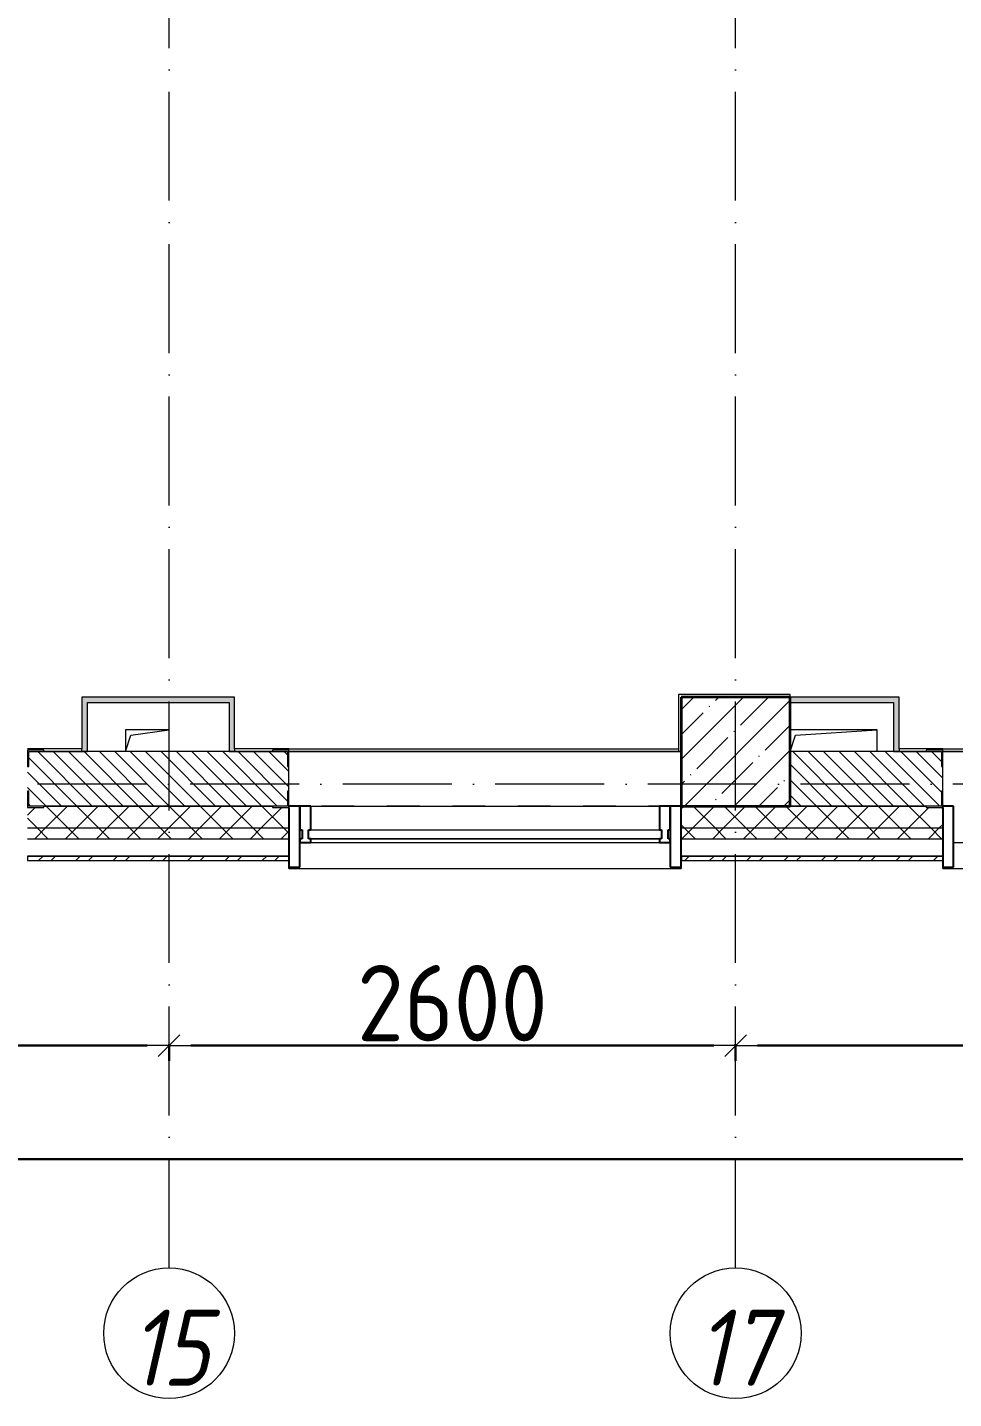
# Model space of a CAD drawing. Header units: millimetres. Extents: x -213536 to 1564669, y -45299 to 942238.
# Drawn here: x -185467 to -181217, y 105162 to 111458 of the extents above; entities that cross this region are included whole.
import ezdxf

# ---------------------------------------------------------------- set-up
doc = ezdxf.new("R2010")
doc.units = ezdxf.units.MM
doc.linetypes.add('50_200_ШТРИХ_1Т_ш5_п1_п1_', pattern=[700, 500, -100, 0, -100])
doc.linetypes.add('Штрих короткий', pattern=[300, 150, -150])
for name, color, linetype, lineweight in [('0-1', 7, 'Continuous', 5), ('0-2', 7, 'Continuous', 9), ('Импосты витража', 7, 'Continuous', 9), ('Импосты витража-1', 7, 'Continuous', 25), ('Несущие колонны', 7, 'Continuous', 9), ('Несущие колонны-1', 7, 'Continuous', 35), ('Обобщенные модели', 7, 'Continuous', 9), ('Общие ребра', 7, 'Continuous', 9), ('Окна', 7, 'Continuous', 9), ('Оси', 7, 'Continuous', 9), ('Оси-1', 7, 'Continuous', 20), ('Оси-2', 7, '50_200_ШТРИХ_1Т_ш5_п1_п1_', 9), ('Остекление-1', 7, 'Continuous', 9), ('Перемычка-1', 7, 'Штрих короткий', 9), ('Размеры', 7, 'Continuous', 15), ('Стены', 7, 'Continuous', 9), ('Стены-1', 7, 'Continuous', 13), ('Штриховка разреза-1', 7, 'Continuous', 9)]:
    doc.layers.add(name, color=color, linetype=linetype, lineweight=lineweight)
doc.layers.add('Штриховка разреза-4', color=1, linetype='Continuous', lineweight=9, true_color=0xff0000)
doc.layers.get('0-2').off()
doc.styles.add('ISOCPEUR_I_1', font='isocpeui.ttf', dxfattribs={"width": 0.85, "height": 2.5})
doc.styles.add('СПДС', font='isocpeur.ttf', dxfattribs={"width": 0.9})
doc.dimstyles.new('Размера А3', dxfattribs={"dimtxt": 200, "dimasz": 100, "dimexe": 70, "dimexo": 100, "dimgap": 20, "dimtad": 1, "dimdec": 0, "dimrnd": 10, "dimzin": 0, "dimdsep": 46, "dimtxsty": 'СПДС', "dimblk": 'ARROWHEAD_6', "dimcen": 1, "dimclrd": 256, "dimclre": 256, "dimclrt": 256, "dimazin": 0, "dimtfac": 1, "dimtdec": 0, "dimtmove": 2, "dimatfit": 3, "dimfxl": 1, "dimtolj": 1, "dimtzin": 0, "dimarcsym": 0})
pattern_1 = [(45, (0, 0), (-70.71068, 70.71068), []), (135, (0, 0), (-70.71068, -70.71068), [])]
pattern_2 = [(135, (0, 0), (-35.35534, -35.35534), [])]

# ---------------------------------------------------------------- blocks, each defined once
blk = doc.blocks.new('BSC_Колонна _Прямоугольная - 500х500-V96-АИ2_02_План отделки стен 2-го этажа _Часть 2_')
at = {"layer": 'Несущие колонны'}
h = blk.add_hatch(dxfattribs=at)
h.set_pattern_fill('FP_95', color=256, style=0, pattern_type=2)
h.set_pattern_definition([(45, (-28400, -150), (-114.04925, 114.04925), []), (45, (-28285.95, -150), (-114.04925, 114.04925), [201.613, -40.323, 3.353, -36.97])])
h.paths.add_polyline_path([(-250, -250), (250, -250), (250, 250), (-250, 250)], flags=0)
at = {"layer": 'Несущие колонны-1'}
for p, q in [((250, 250), (-250, 250)), ((-250, 250), (-250, -250)), ((250, -250), (250, 250)), ((-250, -250), (250, -250))]:
    blk.add_line(p, q, dxfattribs=at)
blk = doc.blocks.new('Проем_Дверь_Прямоугольный - 1800х2700h_оконные проемы-25805030-АИ2_02_План отделки стен 2-го этажа _Часть 2_')
at = {"layer": 'Перемычка-1'}
for p, q in [((900, 125), (-900, 125)), ((900, -125), (-900, -125))]:
    blk.add_line(p, q, dxfattribs=at)
blk = doc.blocks.new('PNS_Панель прямоугольная1 - Нр_Стекло - 40мм-25293744-АИ2_02_План отделки стен 2-го этажа _Часть 2_')
at = {"layer": 'Остекление-1'}
for p, q in [((-800, 40), (800, 40)), ((-810, 0), (810, 0)), ((800, 0), (-800, 0))]:
    blk.add_line(p, q, dxfattribs=at)
blk = doc.blocks.new('Прямоугольный импост - Импост структурный с накладкой - 150мм-25651488-АИ2_02_План отделки стен 2-го этажа _Часть 2_')
at = {"layer": 'Импосты витража'}
for p, q in [((44650, -100), (46250, -100)), ((44650, -267), (46250, -267))]:
    blk.add_line(p, q, dxfattribs=at)
blk = doc.blocks.new('Прямоугольный импост - Импост структурный с накладкой - 150мм-25651501-АИ2_02_План отделки стен 2-го этажа _Часть 2_')
at = {"layer": 'Импосты витража-1'}
for p, q in [((-25, 0), (-25, 17)), ((-25, 17), (25, 17)), ((-15, 0), (-25, 0)), ((-15, -40), (-15, 0)), ((25, 0), (15, 0)), ((15, 0), (15, -40)), ((25, 17), (25, 0)), ((-25, -150), (-25, -40)), ((-25, -40), (-15, -40)), ((15, -40), (25, -40)), ((25, -40), (25, -150)), ((25, -150), (-25, -150))]:
    blk.add_line(p, q, dxfattribs=at)
blk = doc.blocks.new('Прямоугольный импост - Откос НВФ_50х280 мм-V159-АИ2_02_План отделки стен 2-го этажа _Часть 2_')
at = {"layer": 'Импосты витража-1'}
for p, q in [((-50, 130), (0, 130)), ((-50, -150), (-50, 130)), ((0, 130), (0, -150)), ((0, -150), (-50, -150))]:
    blk.add_line(p, q, dxfattribs=at)
blk = doc.blocks.new('Прямоугольный импост - Откос НВФ_50х280 мм-25995273-АИ2_02_План отделки стен 2-го этажа _Часть 2_')
at = {"layer": 'Импосты витража-1'}
for p, q in [((0, 130), (-50, 130)), ((-50, 130), (-50, -150)), ((0, -144), (0, 130)), ((-50, -150), (0, -150))]:
    blk.add_line(p, q, dxfattribs=at)
blk = doc.blocks.new('Прямоугольный импост - Откос НВФ_50х280 мм-25993838-АИ2_02_План отделки стен 2-го этажа _Часть 2_')
at = {"layer": 'Импосты витража-1'}
for p, q in [((0, 130), (-50, 130)), ((-50, 130), (-50, -150)), ((0, -144), (0, 130)), ((-50, -150), (0, -150))]:
    blk.add_line(p, q, dxfattribs=at)
blk = doc.blocks.new('Фахверк_СКБ_Уголок - 250_2700-27497298-АИ2_02_План отделки стен 2-го этажа _Часть 2_')
at = {"layer": 'Обобщенные модели'}
for p, q in [((200, 181), (125, 181)), ((125, 181), (125, 106)), ((131, 106), (131, 175)), ((131, 175), (200, 175)), ((200, 175), (200, 181)), ((125, 106), (131, 106)), ((131, -6), (125, -6)), ((125, -6), (125, -81)), ((131, -75), (131, -6)), ((125, -81), (200, -81)), ((200, -75), (131, -75)), ((200, -81), (200, -75))]:
    blk.add_line(p, q, dxfattribs=at)
blk = doc.blocks.new('AR_Отверстие прямоугольное _в плите_ - AR_Отверстие прямоугольное _в плите_-30511394-АИ2_02_План отделки стен 2-го этажа _Часть 2_')
at = {"layer": 'Обобщенные модели'}
for p, q in [((200, 50), (-200, 50)), ((-200, -50), (-175, 25)), ((-175, 25), (200, 50)), ((200, -50), (200, 50))]:
    blk.add_line(p, q, dxfattribs=at)
blk = doc.blocks.new('AR_Отверстие прямоугольное _в плите_ - AR_Отверстие прямоугольное _в плите_-V214-АИ2_02_План отделки стен 2-го этажа _Часть 2_')
at = {"layer": 'Обобщенные модели'}
for p, q in [((100, 50), (-100, 50)), ((-100, 50), (-100, -50)), ((-100, -50), (-75, 25)), ((-75, 25), (100, 50)), ((100, -50), (100, 50))]:
    blk.add_line(p, q, dxfattribs=at)
blk = doc.blocks.new('Отлив_СКБ - Отлив витража_120_НВФ-31885687-АИ2_02_План отделки стен 2-го этажа _Часть 2_')
at = {"layer": 'Окна'}
for p, q in [((1750, -2), (50, -2)), ((0, -120), (0, -113)), ((0, -120), (1800, -120)), ((1800, -113), (1800, -120))]:
    blk.add_line(p, q, dxfattribs=at)
blk = doc.blocks.new('0125-Р-ОО-Ш2-АР-о_23_10_2024_rvt-1-АИ2_02_План отделки стен 2-го этажа _Часть 2_')
at = {"layer": 'Штриховка разреза-1'}
h = blk.add_hatch(dxfattribs=at)
h.set_pattern_fill('FP_2', color=256, style=0, pattern_type=2)
h.set_pattern_definition(pattern_2)
h.paths.add_polyline_path([(25779, -100), (26344, -100), (26344, -31), (26350, -31), (26350, 81), (26344, 81), (26344, 150), (25156, 150), (25156, 81), (25150, 81), (25150, -31), (25156, -31), (25156, -100), (25313, -100)], flags=0)
h.paths.add_polyline_path([(23344, -100), (23344, -31), (23350, -31), (23350, 81), (23344, 81), (23344, 150), (22650, 150), (22650, -100), (23275, -100)], flags=0)
h = blk.add_hatch(dxfattribs=at)
h.set_pattern_fill('FP_2', color=256, style=0, pattern_type=2)
h.set_pattern_definition(pattern_2)
h.paths.add_polyline_path([(29040.9, -100), (29344, -100), (29344, -31), (29350, -31), (29350, 81), (29344, 81), (29344, 150), (28650, 150), (28650, -100)], flags=0)
h = blk.add_hatch(dxfattribs=at)
h.set_pattern_fill('FP_81', color=256, style=0, pattern_type=2)
h.set_pattern_definition(pattern_1)
h.paths.add_polyline_path([(103134.1, -200), (103600, -200), (103600, -100), (94575, -100), (94575, -106), (94500, -106), (94500, -200), (102202.1, -200)], flags=0)
h.paths.add_polyline_path([(91850, -200), (92700, -200), (92700, -106), (92625, -106), (92625, -100), (84750, -100), (84750, -200), (91350, -200)], flags=0)
h.paths.add_polyline_path([(83562.3, -200), (83750, -200), (83750, -100), (82625, -100), (82625, -106), (82550, -106), (82550, -200), (83250, -200)], flags=0)
h.paths.add_polyline_path([(74750, -200), (74750, -100), (73425, -100), (73425, -106), (73350, -106), (73350, -200), (74242.4, -200)], flags=0)
h.paths.add_polyline_path([(71446.5, -200), (71550, -200), (71550, -106), (71475, -106), (71475, -100), (70425, -100), (70425, -106), (70350, -106), (70350, -200), (71200, -200)], flags=0)
h.paths.add_polyline_path([(67718.5, -200), (68549.7, -200), (68549.7, -106), (68475, -106), (68475, -100), (67425, -100), (67425, -106), (67350, -106), (67350, -200)], flags=0)
h.paths.add_polyline_path([(64700, -200), (65550, -200), (65550, -106), (65475, -106), (65475, -100), (64425, -100), (64425, -106), (64350, -106), (64350, -200), (64456.5, -200)], flags=0)
h.paths.add_polyline_path([(62550, -200), (62550, -106), (62475, -106), (62475, -100), (61425, -100), (61425, -106), (61350, -106), (61350, -200), (62126.6, -200)], flags=0)
h.paths.add_polyline_path([(56534.6, -200), (56550, -200), (56550, -106), (56475, -106), (56475, -100), (55425, -100), (55425, -106), (55350, -106), (55350, -200), (56200, -200)], flags=0)
h.paths.add_polyline_path([(53272.7, -200), (53550, -200), (53550, -106), (53475, -106), (53475, -100), (52425, -100), (52425, -106), (52350, -106), (52350, -200), (52806.7, -200)], flags=0)
h.paths.add_polyline_path([(50550, -200), (50550, -106), (50475, -106), (50475, -100), (49425, -100), (49425, -106), (49350, -106), (49350, -200), (50010.7, -200)], flags=0)
h.paths.add_polyline_path([(47475, -200), (47550, -200), (47550, -106), (47475, -106), (47475, -100), (46425, -100), (46425, -106), (46350, -106), (46350, -200), (47214.7, -200)], flags=0)
h.paths.add_polyline_path([(44550, -200), (44550, -106), (44475, -106), (44475, -100), (43425, -100), (43425, -106), (43350, -106), (43350, -200), (44418.8, -200)], flags=0)
h.paths.add_polyline_path([(40700, -200), (41550, -200), (41550, -106), (41475, -105.4), (41475, -100), (40150, -100), (40150, -200), (40690.8, -200)], flags=0)
h.paths.add_polyline_path([(38344, -200), (38350, -200), (38350, -106), (38275, -106), (38275, -100), (37150, -100), (37150, -200), (38275, -200)], flags=0)
h.paths.add_polyline_path([(35350, -200), (35350, -106), (35275, -106), (35275, -100), (34225, -100), (34225, -106), (34150, -106), (34150, -200), (35344, -200)], flags=0)
h.paths.add_polyline_path([(32275, -200), (32350, -200), (32350, -106), (32275, -106), (32275, -100), (31150, -100), (31150, -200), (31650, -200)], flags=0)
h.paths.add_polyline_path([(29350, -200), (29350, -106), (29275, -106), (29275, -100), (28150, -100), (28150, -200), (29344, -200)], flags=0)
h.paths.add_polyline_path([(25779, -200), (26350, -200), (26350, -106), (26275, -106), (26275, -100), (25225, -100), (25225, -106), (25150, -106), (25150, -200), (25313, -200)], flags=0)
h.paths.add_polyline_path([(22650, -200), (23350, -200), (23350, -106), (23275, -106), (23275, -100), (22150, -100), (22150, -200)], flags=0)
h.paths.add_polyline_path([(19255.1, -200), (20350, -200), (20350, -106), (20275, -106), (20275, -100), (19150, -100), (19150, -200)], flags=0)
h.paths.add_polyline_path([(16459.1, -200), (17350, -200), (17350, -106), (17275, -106), (17275, -100), (16225, -100), (16225, -106), (16150, -106), (16150, -200)], flags=0)
h.paths.add_polyline_path([(14595.1, -200), (15150, -200), (15150, -106), (15075, -106), (15075, -100), (9825, -100), (9825, -106), (9750, -106), (9750, -200), (13663.1, -200)], flags=0)
h.paths.add_polyline_path([(8150, -200), (8750, -200), (8750, -106), (8675, -106), (8675, -100), (-100, -100), (-100, -200), (8071.2, -200)], flags=0)
h = blk.add_hatch(dxfattribs=at)
h.set_pattern_fill('FP_81', color=256, style=0, pattern_type=2)
h.set_pattern_definition(pattern_1)
h.paths.add_polyline_path([(103600, -250), (103700, -250), (103700, -200), (94500, -200), (94500, -250), (103134.1, -250)], flags=0)
h.paths.add_polyline_path([(91950.2, -250), (92700, -250), (92700, -200), (84750, -200), (84750, -250), (91018.2, -250)], flags=0)
h.paths.add_polyline_path([(83562.3, -250), (83750, -250), (83750, -200), (82550, -200), (82550, -250), (82630.3, -250)], flags=0)
h.paths.add_polyline_path([(74242.4, -250), (74750, -250), (74750, -200), (73350, -200), (73350, -250), (73776.4, -250)], flags=0)
h.paths.add_polyline_path([(70350, -250), (71550, -250), (71550, -200), (70350, -200)], flags=0)
h.paths.add_polyline_path([(68549.7, -250), (68549.7, -200), (67350, -200), (67350, -250), (67718.5, -250)], flags=0)
h.paths.add_polyline_path([(64350, -250), (65550, -250), (65550, -200), (64350, -200)], flags=0)
h.paths.add_polyline_path([(62550, -250), (62550, -200), (61350, -200), (61350, -250), (62126.6, -250)], flags=0)
h.paths.add_polyline_path([(56550, -250), (56550, -200), (55350, -200), (55350, -250), (56534.6, -250)], flags=0)
h.paths.add_polyline_path([(53550, -250), (53550, -200), (52350, -200), (52350, -250), (53272.7, -250)], flags=0)
h.paths.add_polyline_path([(50550, -250), (50550, -200), (49350, -200), (49350, -250), (50010.7, -250)], flags=0)
h.paths.add_polyline_path([(47214.7, -250), (47550, -250), (47550, -200), (46350, -200), (46350, -250), (46748.7, -250)], flags=0)
h.paths.add_polyline_path([(43486.8, -250), (44550, -250), (44550, -200), (43350, -200), (43350, -250)], flags=0)
h.paths.add_polyline_path([(41550, -250), (41550, -200), (40150, -200), (40150, -250), (40690.8, -250)], flags=0)
h.paths.add_polyline_path([(37894.8, -250), (38350, -250), (38350, -200), (37150, -200), (37150, -250)], flags=0)
h.paths.add_polyline_path([(35098.9, -250), (35350, -250), (35350, -200), (34150, -200), (34150, -250), (34166.9, -250)], flags=0)
h.paths.add_polyline_path([(32302.9, -250), (32350, -250), (32350, -200), (31150, -200), (31150, -250), (31370.9, -250)], flags=0)
h.paths.add_polyline_path([(29040.9, -250), (29350, -250), (29350, -200), (28150, -200), (28150, -250), (28575, -250)], flags=0)
h.paths.add_polyline_path([(25313, -250), (26350, -250), (26350, -200), (25150, -200), (25150, -250)], flags=0)
h.paths.add_polyline_path([(22983, -250), (23350, -250), (23350, -200), (22150, -200), (22150, -250)], flags=0)
h.paths.add_polyline_path([(20350, -250), (20350, -200), (19150, -200), (19150, -250), (20187, -250)], flags=0)
h.paths.add_polyline_path([(17350, -250), (17350, -200), (16150, -200), (16150, -250), (16459.1, -250)], flags=0)
h.paths.add_polyline_path([(14595.1, -250), (15150, -250), (15150, -200), (9750, -200), (9750, -250), (13663.1, -250)], flags=0)
h.paths.add_polyline_path([(8537.2, -250), (8750, -250), (8750, -200), (-200, -200), (-200, -250), (8071.2, -250)], flags=0)
h = blk.add_hatch(dxfattribs=at)
h.set_pattern_fill('FP_80', color=256, style=0, pattern_type=2)
h.set_pattern_definition([(45, (0, 0), (-85.5366, 85.5366), []), (45, (57.02, 0), (-85.5366, 85.5366), [])])
h.paths.add_polyline_path([(40665, -350), (40665, -330), (40151, -330), (40151, -350)], flags=0)
h.paths.add_polyline_path([(38350, -350), (38350, -330), (37150, -330), (37150, -350), (37894.8, -350)], flags=0)
h.paths.add_polyline_path([(35350, -350), (35350, -330), (34151, -330), (34151, -350), (35098.9, -350)], flags=0)
h.paths.add_polyline_path([(31370.9, -350), (32350, -350), (32350, -330), (31150, -330), (31150, -350)], flags=0)
h.paths.add_polyline_path([(29040.9, -350), (29350, -350), (29350, -330), (28151, -330), (28151, -350), (28575, -350)], flags=0)
h.paths.add_polyline_path([(26245, -350), (26350, -350), (26350, -330), (25150, -330), (25150, -350), (25779, -350)], flags=0)
h.paths.add_polyline_path([(23350, -350), (23350, -330), (22150, -330), (22150, -350), (22983, -350)], flags=0)
h.paths.add_polyline_path([(20187, -350), (20350, -350), (20350, -330), (19150, -330), (19150, -350), (19255.1, -350)], flags=0)
h.paths.add_polyline_path([(17350, -350), (17350, -330), (16150, -330), (16150, -350), (16459.1, -350)], flags=0)
h.paths.add_polyline_path([(15150, -350), (15150, -330), (9750, -330), (9750, -350), (14595.1, -350)], flags=0)
h.paths.add_polyline_path([(8071.2, -350), (8750, -350), (8750, -330), (-330, -330), (-330, -350), (7139.2, -350)], flags=0)
at = {"layer": 'Общие ребра'}
for p, q in [((26275, -100), (25225, -100)), ((25225, -100), (26275, -100)), ((25150, -200), (26350, -200)), ((25150, -250), (26350, -250)), ((28150, -200), (29350, -200)), ((28150, -250), (29350, -250))]:
    blk.add_line(p, q, dxfattribs=at)
at = {"layer": 'Стены'}
for p, q in [((26350, 150), (28138, 150)), ((29350, 150), (31150, 150))]:
    blk.add_line(p, q, dxfattribs=at)
at = {"layer": 'Стены-1'}
for p, q in [((26275, 150), (25225, 150)), ((29275, 150), (28650, 150)), ((26350, -31), (26350, 81)), ((29350, -31), (29350, 81)), ((26350, -330), (26350, -106)), ((28150, -100), (28150, -330)), ((29275, -100), (28650, -100)), ((28650, -100), (29275, -100)), ((29350, -330), (29350, -106)), ((25150, -330), (26350, -330)), ((26350, -330), (25150, -330)), ((25150, -330), (25150, -350)), ((25150, -350), (26350, -350)), ((26350, -350), (26350, -330)), ((28150, -330), (29350, -330)), ((29350, -330), (28151, -330)), ((28151, -330), (28151, -350)), ((28151, -350), (29350, -350)), ((29350, -350), (29350, -330))]:
    blk.add_line(p, q, dxfattribs=at)
at = {"layer": '0-2'}
for name, p in [('BSC_Колонна _Прямоугольная - 500х500-V96-АИ2_02_План отделки стен 2-го этажа _Часть 2_', (28400, 150)), ('AR_Отверстие прямоугольное _в плите_ - AR_Отверстие прямоугольное _в плите_-V214-АИ2_02_План отделки стен 2-го этажа _Часть 2_', (25700, 200)), ('AR_Отверстие прямоугольное _в плите_ - AR_Отверстие прямоугольное _в плите_-30511394-АИ2_02_План отделки стен 2-го этажа _Часть 2_', (28850, 200)), ('Фахверк_СКБ_Уголок - 250_2700-27497298-АИ2_02_План отделки стен 2-го этажа _Часть 2_', (25025, -25)), ('Проем_Дверь_Прямоугольный - 1800х2700h_оконные проемы-25805030-АИ2_02_План отделки стен 2-го этажа _Часть 2_', (27250, 25)), ('Проем_Дверь_Прямоугольный - 1800х2700h_оконные проемы-25805030-АИ2_02_План отделки стен 2-го этажа _Часть 2_', (30250, 25)), ('Прямоугольный импост - Импост структурный с накладкой - 150мм-25651488-АИ2_02_План отделки стен 2-го этажа _Часть 2_', (-18200, 0)), ('PNS_Панель прямоугольная1 - Нр_Стекло - 40мм-25293744-АИ2_02_План отделки стен 2-го этажа _Часть 2_', (27250, -250)), ('Отлив_СКБ - Отлив витража_120_НВФ-31885687-АИ2_02_План отделки стен 2-го этажа _Часть 2_', (26350, -267)), ('Отлив_СКБ - Отлив витража_120_НВФ-31885687-АИ2_02_План отделки стен 2-го этажа _Часть 2_', (29350, -267))]:
    blk.add_blockref(name, p, dxfattribs=at)
at = {"layer": '0-2', "rotation": 180}
for name, p in [('Фахверк_СКБ_Уголок - 250_2700-27497298-АИ2_02_План отделки стен 2-го этажа _Часть 2_', (26475, 75)), ('Фахверк_СКБ_Уголок - 250_2700-27497298-АИ2_02_План отделки стен 2-го этажа _Часть 2_', (29475, 75)), ('Прямоугольный импост - Откос НВФ_50х280 мм-25995273-АИ2_02_План отделки стен 2-го этажа _Часть 2_', (26350, -250)), ('Прямоугольный импост - Откос НВФ_50х280 мм-25993838-АИ2_02_План отделки стен 2-го этажа _Часть 2_', (29350, -250))]:
    blk.add_blockref(name, p, dxfattribs=at)
at = {"layer": '0-2', "extrusion": (0, 0, -1), "rotation": 180}
for name, p in [('Прямоугольный импост - Импост структурный с накладкой - 150мм-25651501-АИ2_02_План отделки стен 2-го этажа _Часть 2_', (-26425, -250)), ('Прямоугольный импост - Импост структурный с накладкой - 150мм-25651501-АИ2_02_План отделки стен 2-го этажа _Часть 2_', (-28075, -250)), ('Прямоугольный импост - Откос НВФ_50х280 мм-V159-АИ2_02_План отделки стен 2-го этажа _Часть 2_', (-28150, -250))]:
    blk.add_blockref(name, p, dxfattribs=at)
blk = doc.blocks.new('Ось сетки - Круг_Ø6_00__ISO-2_5_0_9K_-16731441-АИ2_02_План отделки стен 2-го этажа _Часть 2_')
at = {"layer": 'Оси-1'}
blk.add_circle((0, 0), 3, dxfattribs=at)
blk = doc.blocks.new('ARROWHEAD_6')
at = {"color": 0, "linetype": 'Continuous'}
for p, q in [((0, 0), (-1, 0)), ((-0.5, -0.5), (0.5, 0.5))]:
    blk.add_line(p, q, dxfattribs=at)
blk = doc.blocks.new('*D3031')
at = {"layer": 'Defpoints', "color": 0, "transparency": 16777216}
for p in [(228645.6, 211721.4), (232045.6, 211721.4), (232045.6, 211615.3)]:
    blk.add_point(p, dxfattribs=at)
at = {"layer": 'Размеры', "lineweight": -2, "transparency": 16777216}
for p, q in [((228645.6, 211621.4), (228645.6, 211545.3)), ((228745.6, 211615.3), (231945.6, 211615.3)), ((232045.6, 211621.4), (232045.6, 211545.3))]:
    blk.add_line(p, q, dxfattribs=at)
at = {"layer": 'Размеры', "lineweight": -2, "transparency": 16777216, "xscale": 100, "yscale": 100, "zscale": 100, "rotation": 180}
blk.add_blockref('ARROWHEAD_6', (228645.6, 211615.3), dxfattribs=at)
at = {"layer": 'Размеры', "lineweight": -2, "transparency": 16777216, "xscale": 100, "yscale": 100, "zscale": 100}
blk.add_blockref('ARROWHEAD_6', (232045.6, 211615.3), dxfattribs=at)
at = {"layer": 'Размеры', "lineweight": 25, "transparency": 16777216, "insert": (230345.6, 211810.3), "char_height": 350, "width": 2.564, "attachment_point": 5, "style": 'СПДС'}
blk.add_mtext('\\A1;3400', dxfattribs=at)
blk = doc.blocks.new('*D3032')
at = {"layer": 'Defpoints', "color": 0, "transparency": 16777216}
for p in [(232045.6, 211721.4), (234645.6, 211721.4), (234645.6, 211615.3)]:
    blk.add_point(p, dxfattribs=at)
at = {"layer": 'Размеры', "lineweight": -2, "transparency": 16777216}
for p, q in [((232045.6, 211621.4), (232045.6, 211545.3)), ((232145.6, 211615.3), (234545.6, 211615.3)), ((234645.6, 211621.4), (234645.6, 211545.3))]:
    blk.add_line(p, q, dxfattribs=at)
at = {"layer": 'Размеры', "lineweight": -2, "transparency": 16777216, "xscale": 100, "yscale": 100, "zscale": 100, "rotation": 180}
blk.add_blockref('ARROWHEAD_6', (232045.6, 211615.3), dxfattribs=at)
at = {"layer": 'Размеры', "lineweight": -2, "transparency": 16777216, "xscale": 100, "yscale": 100, "zscale": 100}
blk.add_blockref('ARROWHEAD_6', (234645.6, 211615.3), dxfattribs=at)
at = {"layer": 'Размеры', "lineweight": 25, "transparency": 16777216, "insert": (233345.6, 211810.3), "char_height": 350, "width": 2.488, "attachment_point": 5, "style": 'СПДС'}
blk.add_mtext('\\A1;2600', dxfattribs=at)
blk = doc.blocks.new('*D3033')
at = {"layer": 'Defpoints', "color": 0, "transparency": 16777216}
for p in [(234645.6, 211721.4), (237645.6, 211721.4), (237645.6, 211615.3)]:
    blk.add_point(p, dxfattribs=at)
at = {"layer": 'Размеры', "lineweight": -2, "transparency": 16777216}
for p, q in [((234645.6, 211621.4), (234645.6, 211545.3)), ((234745.6, 211615.3), (237545.6, 211615.3)), ((237645.6, 211621.4), (237645.6, 211545.3))]:
    blk.add_line(p, q, dxfattribs=at)
at = {"layer": 'Размеры', "lineweight": -2, "transparency": 16777216, "xscale": 100, "yscale": 100, "zscale": 100, "rotation": 180}
blk.add_blockref('ARROWHEAD_6', (234645.6, 211615.3), dxfattribs=at)
at = {"layer": 'Размеры', "lineweight": -2, "transparency": 16777216, "xscale": 100, "yscale": 100, "zscale": 100}
blk.add_blockref('ARROWHEAD_6', (237645.6, 211615.3), dxfattribs=at)
at = {"layer": 'Размеры', "lineweight": 25, "transparency": 16777216, "insert": (236145.6, 211810.3), "char_height": 350, "width": 2.488, "attachment_point": 5, "style": 'СПДС'}
blk.add_mtext('\\A1;3000', dxfattribs=at)
blk = doc.blocks.new('*D3055')
at = {"layer": 'Defpoints', "color": 0, "transparency": 16777216}
for p in [(206245.6, 211200.2), (309745.6, 211200.2), (309745.6, 211094.1)]:
    blk.add_point(p, dxfattribs=at)
at = {"layer": 'Размеры', "lineweight": -2, "transparency": 16777216}
for p, q in [((206245.6, 211100.2), (206245.6, 211024.1)), ((309745.6, 211100.2), (309745.6, 211024.1)), ((206345.6, 211094.1), (309645.6, 211094.1))]:
    blk.add_line(p, q, dxfattribs=at)
at = {"layer": 'Размеры', "lineweight": -2, "transparency": 16777216, "xscale": 100, "yscale": 100, "zscale": 100, "rotation": 180}
blk.add_blockref('ARROWHEAD_6', (206245.6, 211094.1), dxfattribs=at)
at = {"layer": 'Размеры', "lineweight": -2, "transparency": 16777216, "xscale": 100, "yscale": 100, "zscale": 100}
blk.add_blockref('ARROWHEAD_6', (309745.6, 211094.1), dxfattribs=at)
at = {"layer": 'Размеры', "lineweight": 25, "transparency": 16777216, "insert": (257995.6, 211289.1), "char_height": 350, "width": 3.544, "attachment_point": 5, "style": 'СПДС'}
blk.add_mtext('\\A1;103500', dxfattribs=at)
blk = doc.blocks.new('Оси1')
at = {"layer": 'Оси-2'}
for p, q in [((232045.6, 210594.5), (232045.6, 264395.4)), ((234645.6, 210594.5), (234645.6, 225549.9)), ((312453.9, 212815.2), (203926.8, 212815.2))]:
    blk.add_line(p, q, dxfattribs=at)
at = {"layer": 'Оси-1', "xscale": 99.99999999999993, "yscale": 99.99999999999993, "zscale": 99.99999999999993}
for p in [(232045.6, 210294.5), (234645.6, 210294.5)]:
    blk.add_blockref('Ось сетки - Круг_Ø6_00__ISO-2_5_0_9K_-16731441-АИ2_02_План отделки стен 2-го этажа _Часть 2_', p, dxfattribs=at)
at = {"layer": 'Оси', "char_height": 350, "width": 346.329, "attachment_point": 1, "style": 'ISOCPEUR_I_1'}
for s, insert in [('15', (231864.5, 210403.3)), ('17', (234464.5, 210403.3))]:
    blk.add_mtext(s, dxfattribs=dict(at, insert=insert))
at = {"layer": 'Размеры', "lineweight": 25}
for base, p1, p2, picture, middle in [((232045.6, 211615.3), (228645.6, 211721.4), (232045.6, 211721.4), '*D3031', (230345.6, 211810.3)), ((234645.6, 211615.3), (232045.6, 211721.4), (234645.6, 211721.4), '*D3032', (233345.6, 211810.3)), ((237645.6, 211615.3), (234645.6, 211721.4), (237645.6, 211721.4), '*D3033', (236145.6, 211810.3)), ((309745.6, 211094.1), (206245.6, 211200.2), (309745.6, 211200.2), '*D3055', (257995.6, 211289.1))]:
    dim = blk.add_linear_dim(base=base, p1=p1, p2=p2, dimstyle='Размера А3', override={"dimtxt": 350}, dxfattribs=at)
    dim.commit()
    dim.dimension.update_dxf_attribs({"geometry": picture, "text_midpoint": middle})

msp = doc.modelspace()

# ---------------------------------------------------------------- hatches: boundary and pattern name
at = {"layer": 'Штриховка разреза-4'}
for points in [[(-185192, 108357.8), (-184517, 108357.8), (-184517, 108382.8), (-185217, 108382.8), (-185217, 108357.8)], [(-185192, 108132.8), (-185192, 108357.8), (-185217, 108357.8), (-185217, 108132.8)], [(-184517, 108132.8), (-184517, 108357.8), (-184542, 108357.8), (-184542, 108132.8)], [(-181967, 108357.8), (-181467, 108357.8), (-181467, 108382.8), (-181967, 108382.8)], [(-181467, 108132.8), (-181467, 108357.8), (-181492, 108357.8), (-181492, 108132.8)]]:
    msp.add_hatch(color=256, dxfattribs=at).paths.add_polyline_path(points, flags=0)

# ---------------------------------------------------------------- linework, layer by layer
at = {"layer": 'Общие ребра'}
for p, q in [((-185217, 108132.8), (-185217, 108144.8)), ((-184517, 108144.8), (-184517, 108132.8)), ((-181467, 108144.8), (-181467, 108132.8))]:
    msp.add_line(p, q, dxfattribs=at)
at = {"layer": 'Стены'}
for p, q in [((-184267, 108144.8), (-182479, 108144.8)), ((-182479, 108132.8), (-184267, 108132.8)), ((-181267, 108144.8), (-179479, 108144.8)), ((-179479, 108132.8), (-181267, 108132.8))]:
    msp.add_line(p, q, dxfattribs=at)
at = {"layer": 'Стены-1'}
for p, q in [((-184517, 108382.8), (-185217, 108382.8)), ((-185217, 108382.8), (-185217, 108144.8)), ((-185192, 108357.8), (-184542, 108357.8)), ((-185192, 108132.8), (-185192, 108357.8)), ((-184542, 108357.8), (-184542, 108132.8)), ((-184517, 108144.8), (-184517, 108382.8)), ((-181967, 108394.8), (-182479, 108394.8)), ((-182479, 108394.8), (-182479, 108132.8)), ((-181967, 108382.8), (-181967, 108394.8)), ((-181467, 108382.8), (-181967, 108382.8)), ((-181967, 108357.8), (-181492, 108357.8)), ((-181492, 108357.8), (-181492, 108132.8)), ((-181467, 108144.8), (-181467, 108382.8)), ((-185217, 108144.8), (-185467, 108144.8)), ((-185392, 108132.8), (-185192, 108132.8)), ((-184542, 108132.8), (-184342, 108132.8)), ((-184267, 108144.8), (-184517, 108144.8)), ((-184267, 108138.8), (-184267, 108144.8)), ((-182479, 108132.8), (-182467, 108132.8)), ((-181492, 108132.8), (-181342, 108132.8)), ((-181267, 108144.8), (-181467, 108144.8)), ((-181267, 108138.8), (-181267, 108144.8))]:
    msp.add_line(p, q, dxfattribs=at)

# ---------------------------------------------------------------- block references
at = {"color": 2, "lineweight": 30}
msp.add_blockref('Оси1', (-416862.6, -104832.4), dxfattribs=at)
at = {"layer": '0-1'}
msp.add_blockref('0125-Р-ОО-Ш2-АР-о_23_10_2024_rvt-1-АИ2_02_План отделки стен 2-го этажа _Часть 2_', (-210617, 107982.8), dxfattribs=at)

doc.saveas('drawing.dxf')
